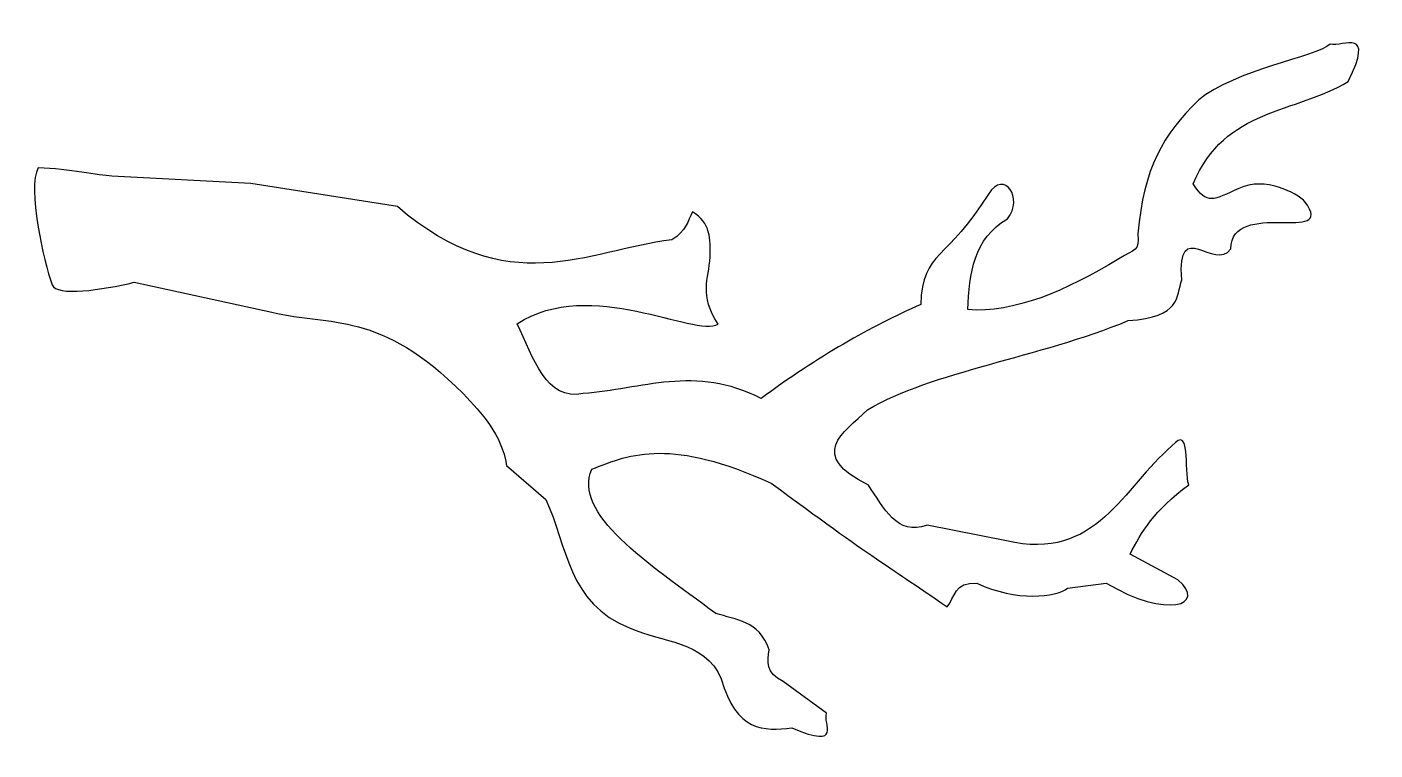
# Model space of a CAD drawing. Header units: centimetres. Extents: x -5.9 to 6, y -3.2 to 3.2.
import ezdxf

# ---------------------------------------------------------------- set-up
doc = ezdxf.new("R2010")
doc.units = ezdxf.units.CM
doc.header["$MEASUREMENT"] = 0
doc.layers.add('Layer 1', color=7, linetype='Continuous')

msp = doc.modelspace()

# ---------------------------------------------------------------- linework, layer by layer
at = {"layer": 'Layer 1', "color": 29, "lineweight": 25}
msp.add_open_spline([(-2.62752, 1.60649), (-1.65506, 0.77552), (-0.97499, 1.21644), (-0.21642, 1.31588), (-0.21642, 1.31588), (-0.09234, 1.39432), (-0.07578, 1.47754), (-0.0377, 1.55979), (-0.0377, 1.55979), (0.12432, 1.46833), (0.12279, 1.31709), (0.11791, 1.16463), (0.11791, 1.16463), (0.10739, 0.96501), (0.01901, 0.83563), (0.18876, 0.57385), (0.18876, 0.57385), (-0.0153, 0.45637), (-0.92861, 0.99482), (-1.57655, 0.57871), (-1.57655, 0.57871), (-1.43073, 0.27681), (-1.32399, -0.10441), (-0.99514, -0.03472), (-0.99514, -0.03472), (-0.48505, 0.00231), (-0.01149, 0.21897), (0.56648, -0.07777), (0.56648, -0.07777), (1.06662, 0.29076), (1.5292, 0.5534), (1.96721, 0.74679), (1.96721, 0.74679), (1.98326, 1.22541), (2.2073, 1.13561), (2.56118, 1.71732), (2.56118, 1.71732), (2.70563, 1.93665), (2.87147, 1.67851), (2.72993, 1.49996), (2.72993, 1.49996), (2.42984, 1.32655), (2.39464, 1.01952), (2.37973, 0.70225), (2.37973, 0.70225), (2.78786, 0.66963), (3.23951, 0.86587), (3.70726, 1.14683), (3.70726, 1.14683), (3.84929, 1.23993), (3.89156, 1.2079), (3.87221, 1.36674), (3.87221, 1.36674), (3.92882, 1.95423), (4.09185, 2.23203), (4.40794, 2.54307), (4.40794, 2.54307), (4.72423, 2.80677), (5.43372, 2.92073), (5.56294, 3.03224), (5.56294, 3.03224), (5.68121, 3.00731), (5.95624, 3.18399), (5.72157, 2.70515), (5.72157, 2.70515), (5.25896, 2.42336), (4.63726, 2.47774), (4.35947, 1.80543), (4.35947, 1.80543), (4.4843, 1.61642), (4.53675, 1.6644), (4.7605, 1.76709), (4.7605, 1.76709), (4.99284, 1.87372), (5.26464, 1.72865), (5.34405, 1.64632), (5.34405, 1.64632), (5.61996, 1.26592), (4.69572, 1.68689), (4.69093, 1.23457), (4.69093, 1.23457), (4.54815, 1.0318), (4.21604, 1.52451), (4.25924, 0.96515), (4.25924, 0.96515), (4.20941, 0.81523), (4.25656, 0.6381), (3.78904, 0.60538), (3.78904, 0.60538), (3.00724, 0.28259), (2.06333, 0.1569), (1.50125, -0.17696), (1.50125, -0.17696), (1.28334, -0.38), (0.97342, -0.57577), (1.50863, -0.83838), (1.50863, -0.83838), (1.64355, -1.04116), (1.76049, -1.28584), (2.02287, -1.19174), (2.02287, -1.19174), (2.02287, -1.19174), (2.71991, -1.3276), (2.71991, -1.3276), (2.71991, -1.3276), (3.513, -1.51718), (3.74335, -0.85481), (4.17347, -0.49489), (4.17347, -0.49489), (4.34514, -0.29475), (4.27617, -0.71184), (4.32093, -0.83722), (4.32093, -0.83722), (4.01602, -1.06004), (3.90333, -1.2532), (3.80606, -1.44399), (3.80606, -1.44399), (3.80606, -1.44399), (4.22627, -1.66988), (4.22627, -1.66988), (4.22627, -1.66988), (4.48306, -1.89418), (4.13224, -2.01449), (3.59534, -1.6996), (3.59534, -1.6996), (3.59534, -1.6996), (3.25754, -1.74495), (3.25754, -1.74495), (3.25754, -1.74495), (3.15303, -1.82323), (2.81078, -1.86362), (2.45945, -1.69905), (2.45945, -1.69905), (2.26428, -1.68882), (2.26646, -1.82317), (2.20096, -1.90795), (2.20096, -1.90795), (1.72027, -1.5772), (1.53757, -1.47469), (0.65415, -0.82146), (0.65415, -0.82146), (-0.21605, -0.42666), (-0.57298, -0.55768), (-0.91969, -0.69917), (-0.91969, -0.69917), (-1.09429, -1.08312), (-0.43415, -1.52594), (0.16796, -1.96467), (0.16796, -1.96467), (0.34501, -2.02373), (0.54745, -2.02495), (0.63647, -2.28452), (0.63647, -2.28452), (0.626, -2.38529), (0.6007, -2.48835), (0.76054, -2.56285), (0.76054, -2.56285), (0.76054, -2.56285), (1.14166, -2.8421), (1.14166, -2.8421), (1.14166, -2.8421), (1.1026, -2.9264), (1.29525, -3.16481), (0.83691, -2.97024), (0.83691, -2.97024), (0.58864, -2.99972), (0.34621, -3.00472), (0.21595, -2.53869), (0.21595, -2.53869), (0.06618, -2.19687), (-0.30554, -2.22392), (-0.58281, -2.09401), (-0.58281, -2.09401), (-1.13949, -1.8765), (-1.13221, -1.3691), (-1.32496, -0.96452), (-1.32496, -0.96452), (-1.32496, -0.96452), (-1.66849, -0.66596), (-1.66849, -0.66596), (-1.66849, -0.66596), (-1.71376, -0.38994), (-1.88266, -0.21329), (-2.04975, -0.03518), (-2.04975, -0.03518), (-2.78322, 0.70072), (-3.20827, 0.55386), (-3.72849, 0.6794), (-3.72849, 0.6794), (-3.72849, 0.6794), (-4.93836, 0.9418), (-4.93836, 0.9418), (-4.93836, 0.9418), (-5.21855, 0.87575), (-5.62041, 0.81445), (-5.6591, 0.92117), (-5.6591, 0.92117), (-5.73172, 1.12147), (-5.87954, 1.77361), (-5.78006, 1.94613), (-5.78006, 1.94613), (-5.50699, 1.93759), (-5.25222, 1.88036), (-5.13529, 1.87418), (-5.13529, 1.87418), (-5.13529, 1.87418), (-3.91398, 1.80956), (-3.91398, 1.80956), (-3.91398, 1.80956), (-3.91398, 1.80956), (-2.62752, 1.60649), (-2.62752, 1.60649)], degree=3, knots=[0, 0, 0, 0, 0.01851852, 0.01851852, 0.01851852, 0.01851852, 0.03703704, 0.03703704, 0.03703704, 0.03703704, 0.05555556, 0.05555556, 0.05555556, 0.05555556, 0.07407407, 0.07407407, 0.07407407, 0.07407407, 0.09259259, 0.09259259, 0.09259259, 0.09259259, 0.11111111, 0.11111111, 0.11111111, 0.11111111, 0.12962963, 0.12962963, 0.12962963, 0.12962963, 0.14814815, 0.14814815, 0.14814815, 0.14814815, 0.16666667, 0.16666667, 0.16666667, 0.16666667, 0.18518519, 0.18518519, 0.18518519, 0.18518519, 0.2037037, 0.2037037, 0.2037037, 0.2037037, 0.22222222, 0.22222222, 0.22222222, 0.22222222, 0.24074074, 0.24074074, 0.24074074, 0.24074074, 0.25925926, 0.25925926, 0.25925926, 0.25925926, 0.27777778, 0.27777778, 0.27777778, 0.27777778, 0.2962963, 0.2962963, 0.2962963, 0.2962963, 0.31481481, 0.31481481, 0.31481481, 0.31481481, 0.33333333, 0.33333333, 0.33333333, 0.33333333, 0.35185185, 0.35185185, 0.35185185, 0.35185185, 0.37037037, 0.37037037, 0.37037037, 0.37037037, 0.38888889, 0.38888889, 0.38888889, 0.38888889, 0.40740741, 0.40740741, 0.40740741, 0.40740741, 0.42592593, 0.42592593, 0.42592593, 0.42592593, 0.44444444, 0.44444444, 0.44444444, 0.44444444, 0.46296296, 0.46296296, 0.46296296, 0.46296296, 0.48148148, 0.48148148, 0.48148148, 0.48148148, 0.5, 0.5, 0.5, 0.5, 0.51851852, 0.51851852, 0.51851852, 0.51851852, 0.53703704, 0.53703704, 0.53703704, 0.53703704, 0.55555556, 0.55555556, 0.55555556, 0.55555556, 0.57407407, 0.57407407, 0.57407407, 0.57407407, 0.59259259, 0.59259259, 0.59259259, 0.59259259, 0.61111111, 0.61111111, 0.61111111, 0.61111111, 0.62962963, 0.62962963, 0.62962963, 0.62962963, 0.64814815, 0.64814815, 0.64814815, 0.64814815, 0.66666667, 0.66666667, 0.66666667, 0.66666667, 0.68518519, 0.68518519, 0.68518519, 0.68518519, 0.7037037, 0.7037037, 0.7037037, 0.7037037, 0.72222222, 0.72222222, 0.72222222, 0.72222222, 0.74074074, 0.74074074, 0.74074074, 0.74074074, 0.75925926, 0.75925926, 0.75925926, 0.75925926, 0.77777778, 0.77777778, 0.77777778, 0.77777778, 0.7962963, 0.7962963, 0.7962963, 0.7962963, 0.81481481, 0.81481481, 0.81481481, 0.81481481, 0.83333333, 0.83333333, 0.83333333, 0.83333333, 0.85185185, 0.85185185, 0.85185185, 0.85185185, 0.87037037, 0.87037037, 0.87037037, 0.87037037, 0.88888889, 0.88888889, 0.88888889, 0.88888889, 0.90740741, 0.90740741, 0.90740741, 0.90740741, 0.92592593, 0.92592593, 0.92592593, 0.92592593, 0.94444444, 0.94444444, 0.94444444, 0.94444444, 0.96296296, 0.96296296, 0.96296296, 0.96296296, 1, 1, 1, 1], dxfattribs=at)

doc.saveas('drawing.dxf')
